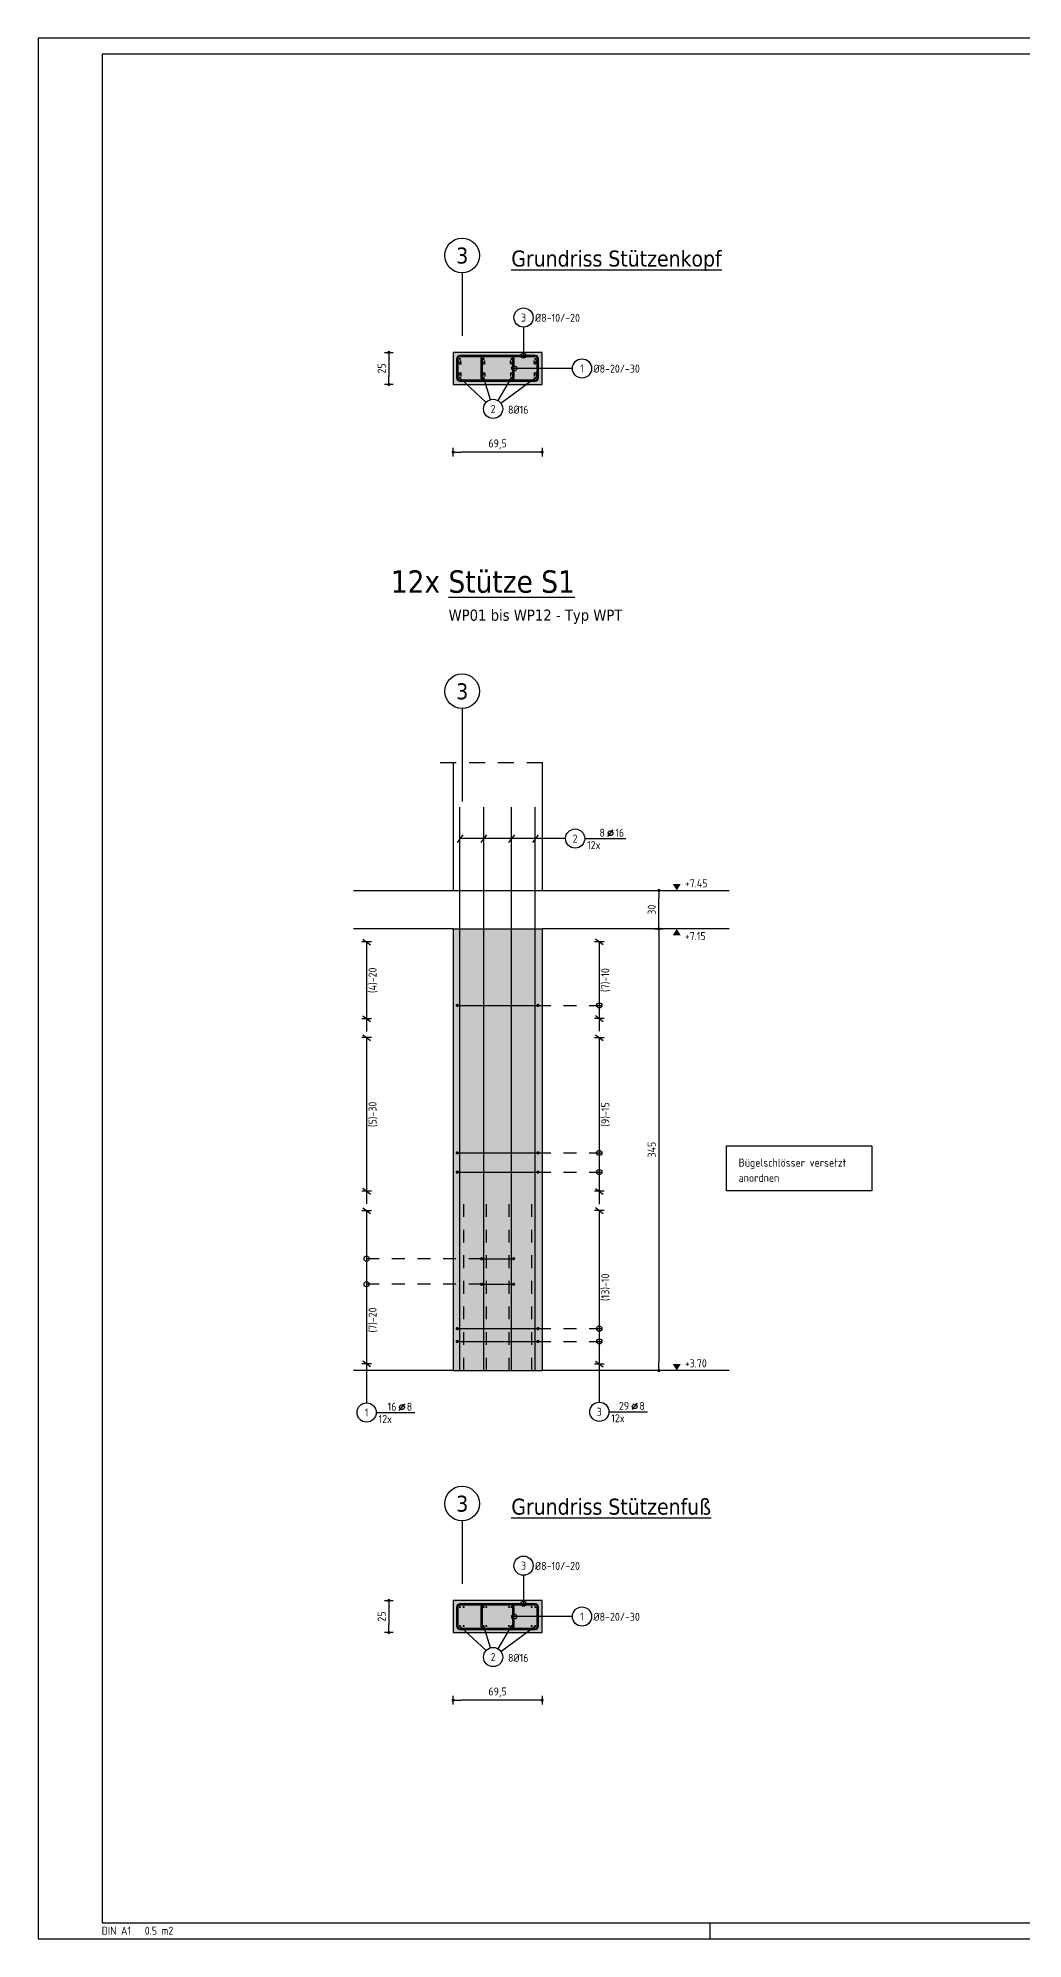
# Model space of a CAD drawing. Extents: x 0 to 37.3, y -21.5 to -6.6.
# Drawn here: x 0 to 7.69, y -21.46 to -6.61 of the extents above; entities that cross this region are included whole.
import ezdxf
from ezdxf.enums import TextEntityAlignment as Align

# ---------------------------------------------------------------- set-up
doc = ezdxf.new("R2010")
doc.units = 0
doc.header["$LTSCALE"] = 0.25
for name, pattern in [('AUSGEZOGEN', [1000.01, 1000, 0.01]), ('DASHED', [0.75, 0.5, -0.25]), ('HIDDEN', [0.375, 0.25, -0.125]), ('HIDDEN4', [0.12, 0.02, -0.1]), ('VERDECKT', [0.375, 0.25, -0.125])]:
    doc.linetypes.add(name, pattern=pattern)
for name, color, linetype in [('ACHSEN', 7, 'Continuous'), ('AFU', 7, 'Continuous'), ('BETON', 7, 'Continuous'), ('grau_hell', 7, 'Continuous'), ('grau_mittel', 7, 'Continuous'), ('HILFE', 7, 'Continuous'), ('koten', 7, 'Continuous'), ('MASSE', 7, 'Continuous'), ('RAHMEN', 7, 'Continuous'), ('RND', 7, 'Continuous'), ('SFP_Achsen', 7, 'Continuous'), ('TEXT', 7, 'Continuous')]:
    doc.layers.add(name, color=color, linetype=linetype)
doc.layers.add('NOPLOT', color=7, linetype='Continuous', plot=False)
doc.styles.add('helv', font='tahoma.ttf')
doc.styles.add('txt', font='isocp.shx')
doc.linetypes.add('AFU_50M', pattern='A,0.45,["/",Standard,S=0.2,R=0,X=-0.01,Y=-0.1],0.07,["/",Standard,S=0.2,R=0,X=-0.01,Y=-0.1],0.45', length=0.97)
doc.dimstyles.new('DOT_I', dxfattribs={"dimscale": 0.25, "dimtxt": 0.25, "dimasz": 0.25, "dimexe": 0.1, "dimexo": 0.3, "dimgap": 0.1, "dimtad": 1, "dimdec": 3, "dimzin": 3, "dimtxsty": 'txt', "dimblk": 'DOT', "dimblk1": 'DOT', "dimblk2": 'DOT', "dimsah": 1, "dimcen": 0.1, "dimse1": 1, "dimse2": 1, "dimazin": 0, "dimtfac": 1, "dimtdec": 4, "dimtix": 1, "dimtmove": 2, "dimatfit": 3, "dimfxl": 0, "dimtvp": 1, "dimtolj": 1, "dimtzin": 0, "dimarcsym": 0})

# ---------------------------------------------------------------- blocks, each defined once
blk = doc.blocks.new('DINA1')
at = {"layer": 'RAHMEN'}
for p, q in [((0, 59.4), (0, 0)), ((84.1, 59.4), (0, 59.4)), ((0, 0), (84.1, 0))]:
    blk.add_line(p, q, dxfattribs=at)
at = {"layer": 'RAHMEN', "color": 5}
for p, q in [((2, 58.9), (2, 0.5)), ((83.6, 58.9), (2, 58.9)), ((2, 0.5), (83.6, 0.5))]:
    blk.add_line(p, q, dxfattribs=at)
at = {"layer": 'RAHMEN', "color": 7}
blk.add_line((21, 0), (21, 0.5), dxfattribs=at)
at = {"layer": 'RAHMEN', "color": 7, "style": 'txt'}
blk.add_text('DIN A1   0.5 m2', height=0.25, dxfattribs=at).set_placement((1.989, 0.133))
blk = doc.blocks.new('OKRD_O')
at = {"layer": 'koten', "color": 7, "linetype": 'Continuous'}
blk.add_solid([(-0.125, 0.202), (0.125, 0.202), (0, 0)], dxfattribs=at)
at = {"layer": 'koten', "style": 'txt'}
blk.add_attdef('OKRD', (0.25, 0.1), '', height=0.25, dxfattribs=at)
blk = doc.blocks.new('okrd_u')
at = {"layer": 'koten', "color": 7, "linetype": 'Continuous'}
blk.add_solid([(-0.125, -0.202), (0.125, -0.202), (0, 0)], dxfattribs=at)
at = {"layer": 'koten', "style": 'txt'}
blk.add_attdef('OKRD', (0.25, -0.35), '', height=0.25, dxfattribs=at)
blk = doc.blocks.new('DOT')
at = {"layer": 'MASSE', "color": 7, "linetype": 'Continuous'}
for p, q in [((0, 0), (-1, 0)), ((0, 0.54), (0, -0.54))]:
    blk.add_line(p, q, dxfattribs=at)
at = {"layer": 'MASSE', "color": 7, "linetype": 'Continuous', "const_width": 0.2}
blk.add_lwpolyline([(-0.1, 0, 1), (0.1, 0, 1)], format="xyb", close=True, dxfattribs=at)
blk = doc.blocks.new('*D14')
at = {"layer": 'Defpoints', "color": 0, "linetype": 'AUSGEZOGEN', "transparency": 16777216}
for p in [(2.74, -18.817), (2.74, -19.067), (2.74, -19.067)]:
    blk.add_point(p, dxfattribs=at)
at = {"layer": 'MASSE', "color": 0, "linetype": 'AUSGEZOGEN', "lineweight": -2, "transparency": 16777216}
blk.add_line((2.74, -18.88), (2.74, -19.005), dxfattribs=at)
at = {"layer": 'MASSE', "color": 0, "linetype": 'AUSGEZOGEN', "lineweight": -2, "transparency": 16777216, "xscale": 0.0625, "yscale": 0.0625, "zscale": 0.0625}
for p, rotation in [((2.74, -18.817), 90), ((2.74, -19.067), 270)]:
    blk.add_blockref('DOT', p, dxfattribs=dict(at, rotation=rotation))
at = {"layer": 'MASSE', "color": 0, "linetype": 'AUSGEZOGEN', "transparency": 16777216, "insert": (2.684, -18.942), "char_height": 0.0625, "attachment_point": 5, "rotation": 90, "style": 'txt'}
blk.add_mtext('\\A1;25', dxfattribs=at)
blk = doc.blocks.new('*D15')
at = {"layer": 'Defpoints', "color": 0, "linetype": 'AUSGEZOGEN', "transparency": 16777216}
for p in [(3.242, -19.596), (3.242, -19.596), (3.937, -19.596)]:
    blk.add_point(p, dxfattribs=at)
at = {"layer": 'MASSE', "color": 0, "linetype": 'AUSGEZOGEN', "lineweight": -2, "transparency": 16777216}
blk.add_line((3.874, -19.596), (3.304, -19.596), dxfattribs=at)
at = {"layer": 'MASSE', "color": 0, "linetype": 'AUSGEZOGEN', "lineweight": -2, "transparency": 16777216, "xscale": 0.0625, "yscale": 0.0625, "zscale": 0.0625, "rotation": 180}
blk.add_blockref('DOT', (3.242, -19.596), dxfattribs=at)
at = {"layer": 'MASSE', "color": 0, "linetype": 'AUSGEZOGEN', "lineweight": -2, "transparency": 16777216, "xscale": 0.0625, "yscale": 0.0625, "zscale": 0.0625}
blk.add_blockref('DOT', (3.937, -19.596), dxfattribs=at)
at = {"layer": 'MASSE', "color": 0, "linetype": 'AUSGEZOGEN', "transparency": 16777216, "insert": (3.589, -19.535), "char_height": 0.0625, "attachment_point": 5, "style": 'txt'}
blk.add_mtext('\\A1;69,5', dxfattribs=at)
blk = doc.blocks.new('LEI_GRE')
at = {"layer": 'RND', "color": 7, "linetype": 'Continuous'}
for p, q in [((-0.09, -0.12), (0.09, 0.12)), ((0, 0.15), (0, -0.15))]:
    blk.add_line(p, q, dxfattribs=at)
blk = doc.blocks.new('RND_LEI')
at = {"layer": 'RND', "color": 7, "linetype": 'Continuous'}
blk.add_line((1.022, 0.066), (1.19, 0.27), dxfattribs=at)
for centre, radius in [((0, 0), 0.3), ((1.106, 0.168), 0.075)]:
    blk.add_circle(centre, radius, dxfattribs=at)
at = {"layer": 'RND', "color": 7, "linetype": 'Continuous', "style": 'txt'}
blk.add_attdef('POSL', text='', height=0.25, dxfattribs=at).set_placement((0, 0), align=Align.MIDDLE)
blk.add_attdef('ANZ', text='', height=0.25, dxfattribs=at).set_placement((0.931, 0.057), align=Align.RIGHT)
for tag, p in [('DUM', (1.253, 0.057)), ('ABSTD', (1.674, 0.057)), ('POSTXT', (0.374, -0.327))]:
    blk.add_attdef(tag, p, '', height=0.25, dxfattribs=at)
blk = doc.blocks.new('RND_HIN')
at = {"layer": 'RND', "color": 7, "linetype": 'Continuous'}
blk.add_circle((0, 0), 0.3, dxfattribs=at)
at = {"layer": 'RND', "color": 7, "linetype": 'Continuous', "style": 'txt'}
blk.add_attdef('POSI', text='', height=0.25, dxfattribs=at).set_placement((0, 0), align=Align.MIDDLE)
blk = doc.blocks.new('*D17')
at = {"layer": 'Defpoints', "color": 0, "linetype": 'AUSGEZOGEN', "transparency": 16777216}
for p in [(2.74, -9.067), (2.74, -9.317), (2.74, -9.317)]:
    blk.add_point(p, dxfattribs=at)
at = {"layer": 'MASSE', "color": 0, "linetype": 'AUSGEZOGEN', "lineweight": -2, "transparency": 16777216}
blk.add_line((2.74, -9.13), (2.74, -9.255), dxfattribs=at)
at = {"layer": 'MASSE', "color": 0, "linetype": 'AUSGEZOGEN', "lineweight": -2, "transparency": 16777216, "xscale": 0.0625, "yscale": 0.0625, "zscale": 0.0625}
for p, rotation in [((2.74, -9.067), 90), ((2.74, -9.317), 270)]:
    blk.add_blockref('DOT', p, dxfattribs=dict(at, rotation=rotation))
at = {"layer": 'MASSE', "color": 0, "linetype": 'AUSGEZOGEN', "transparency": 16777216, "insert": (2.684, -9.192), "char_height": 0.0625, "attachment_point": 5, "rotation": 90, "style": 'txt'}
blk.add_mtext('\\A1;25', dxfattribs=at)
blk = doc.blocks.new('*D18')
at = {"layer": 'Defpoints', "color": 0, "linetype": 'AUSGEZOGEN', "transparency": 16777216}
for p in [(3.242, -9.846), (3.242, -9.846), (3.937, -9.846)]:
    blk.add_point(p, dxfattribs=at)
at = {"layer": 'MASSE', "color": 0, "linetype": 'AUSGEZOGEN', "lineweight": -2, "transparency": 16777216}
blk.add_line((3.874, -9.846), (3.304, -9.846), dxfattribs=at)
at = {"layer": 'MASSE', "color": 0, "linetype": 'AUSGEZOGEN', "lineweight": -2, "transparency": 16777216, "xscale": 0.0625, "yscale": 0.0625, "zscale": 0.0625, "rotation": 180}
blk.add_blockref('DOT', (3.242, -9.846), dxfattribs=at)
at = {"layer": 'MASSE', "color": 0, "linetype": 'AUSGEZOGEN', "lineweight": -2, "transparency": 16777216, "xscale": 0.0625, "yscale": 0.0625, "zscale": 0.0625}
blk.add_blockref('DOT', (3.937, -9.846), dxfattribs=at)
at = {"layer": 'MASSE', "color": 0, "linetype": 'AUSGEZOGEN', "transparency": 16777216, "insert": (3.589, -9.785), "char_height": 0.0625, "attachment_point": 5, "style": 'txt'}
blk.add_mtext('\\A1;69,5', dxfattribs=at)
blk = doc.blocks.new('*D21')
at = {"layer": 'Defpoints', "color": 0, "linetype": 'AUSGEZOGEN', "transparency": 16777216}
for p in [(4.849, -13.57), (4.849, -17.02), (4.849, -17.02)]:
    blk.add_point(p, dxfattribs=at)
at = {"layer": 'MASSE', "color": 0, "linetype": 'AUSGEZOGEN', "lineweight": -2, "transparency": 16777216}
blk.add_line((4.849, -13.633), (4.849, -16.958), dxfattribs=at)
at = {"layer": 'MASSE', "color": 0, "linetype": 'AUSGEZOGEN', "lineweight": -2, "transparency": 16777216, "xscale": 0.0625, "yscale": 0.0625, "zscale": 0.0625}
for p, rotation in [((4.849, -13.57), 90), ((4.849, -17.02), 270)]:
    blk.add_blockref('DOT', p, dxfattribs=dict(at, rotation=rotation))
at = {"layer": 'MASSE', "color": 0, "linetype": 'AUSGEZOGEN', "transparency": 16777216, "insert": (4.793, -15.295), "char_height": 0.0625, "attachment_point": 5, "rotation": 90, "style": 'txt'}
blk.add_mtext('\\A1;345', dxfattribs=at)
blk = doc.blocks.new('*D22')
at = {"layer": 'Defpoints', "color": 0, "linetype": 'AUSGEZOGEN', "transparency": 16777216}
for p in [(4.849, -13.27), (4.849, -13.27), (4.849, -13.57)]:
    blk.add_point(p, dxfattribs=at)
at = {"layer": 'MASSE', "color": 0, "linetype": 'AUSGEZOGEN', "lineweight": -2, "transparency": 16777216}
blk.add_line((4.849, -13.508), (4.849, -13.333), dxfattribs=at)
at = {"layer": 'MASSE', "color": 0, "linetype": 'AUSGEZOGEN', "lineweight": -2, "transparency": 16777216, "xscale": 0.0625, "yscale": 0.0625, "zscale": 0.0625}
for p, rotation in [((4.849, -13.27), 90), ((4.849, -13.57), 270)]:
    blk.add_blockref('DOT', p, dxfattribs=dict(at, rotation=rotation))
at = {"layer": 'MASSE', "color": 0, "linetype": 'AUSGEZOGEN', "transparency": 16777216, "insert": (4.793, -13.42), "char_height": 0.0625, "attachment_point": 5, "rotation": 90, "style": 'txt'}
blk.add_mtext('\\A1;30', dxfattribs=at)

msp = doc.modelspace()

# ---------------------------------------------------------------- hatches: boundary and pattern name
at = {"layer": 'grau_hell'}
msp.add_hatch(color=9, dxfattribs=at).paths.add_polyline_path([(3.9369, -13.5703), (3.2419, -13.5703), (3.2419, -17.0203), (3.9369, -17.0203)])
at = {"layer": 'grau_mittel'}
for points in [[(3.2419, -9.0671), (3.2419, -9.3171), (3.9369, -9.3171), (3.9369, -9.0671)], [(3.2419, -18.8174), (3.2419, -19.0674), (3.9369, -19.0674), (3.9369, -18.8174)]]:
    msp.add_hatch(color=61, dxfattribs=at).paths.add_polyline_path(points)

# ---------------------------------------------------------------- linework, layer by layer
at = {"layer": 'ACHSEN', "color": 140, "linetype": 'AUSGEZOGEN'}
for p, q in [((3.3119, -8.4449), (3.3119, -8.9372)), ((3.3119, -11.8492), (3.3119, -12.5763)), ((3.3119, -18.1951), (3.3119, -18.6874))]:
    msp.add_line(p, q, dxfattribs=at)
at = {"layer": 'AFU', "color": 8, "linetype": 'AFU_50M'}
for p, q in [((3.2419, -13.2703), (3.9369, -13.2703)), ((3.2419, -13.5703), (3.9369, -13.5703)), ((3.2419, -17.0203), (3.9369, -17.0203))]:
    msp.add_line(p, q, dxfattribs=at)
at = {"layer": 'BETON', "color": 6, "linetype": 'AUSGEZOGEN'}
for p, q in [((3.2419, -12.2703), (3.2419, -13.2703)), ((3.9369, -12.2703), (3.9369, -13.2703)), ((2.4633, -13.2703), (3.2419, -13.2703)), ((3.9369, -13.2703), (5.3979, -13.2703)), ((3.2419, -13.5703), (2.4633, -13.5703)), ((3.2419, -13.5703), (3.2419, -17.0203)), ((3.9369, -13.5703), (3.9369, -17.0203)), ((5.3979, -13.5703), (3.9369, -13.5703)), ((3.2419, -17.0203), (2.4633, -17.0203)), ((5.3979, -17.0203), (3.9369, -17.0203))]:
    msp.add_line(p, q, dxfattribs=at)
for points in [[(3.2419, -9.3171), (3.9369, -9.3171), (3.9369, -9.0671), (3.2419, -9.0671)], [(3.2419, -19.0674), (3.9369, -19.0674), (3.9369, -18.8174), (3.2419, -18.8174)]]:
    msp.add_lwpolyline(points, close=True, dxfattribs=at)
at = {"layer": 'HILFE', "color": 102, "linetype": 'DASHED'}
msp.add_line((3.1419, -12.2703), (4.0369, -12.2703), dxfattribs=at)
at = {"layer": 'HILFE', "color": 102, "linetype": 'AUSGEZOGEN'}
msp.add_lwpolyline([(5.376, -15.2654), (6.5131, -15.2654), (6.5131, -15.6164), (5.376, -15.6164)], close=True, dxfattribs=at)
at = {"layer": 'NOPLOT', "color": 191, "linetype": 'Continuous'}
for points in [[(3.2954, -9.2821), (3.8834, -9.2821, 0.4142136), (3.8994, -9.2661), (3.8994, -9.1181, 0.4142136), (3.8834, -9.1021), (3.2954, -9.1021, 0.4142136), (3.2794, -9.1181), (3.2794, -9.2661, 0.4142136)], [(3.4854, -9.2821), (3.6934, -9.2821, 0.4142136), (3.7094, -9.2661), (3.7094, -9.1181, 0.4142136), (3.6934, -9.1021), (3.4854, -9.1021, 0.4142136), (3.4694, -9.1181), (3.4694, -9.2661, 0.4142136)], [(3.2954, -19.0324), (3.8834, -19.0324, 0.4142136), (3.8994, -19.0164), (3.8994, -18.8684, 0.4142136), (3.8834, -18.8524), (3.2954, -18.8524, 0.4142136), (3.2794, -18.8684), (3.2794, -19.0164, 0.4142136)], [(3.4854, -19.0324), (3.6934, -19.0324, 0.4142136), (3.7094, -19.0164), (3.7094, -18.8684, 0.4142136), (3.6934, -18.8524), (3.4854, -18.8524, 0.4142136), (3.4694, -18.8684), (3.4694, -19.0164, 0.4142136)]]:
    msp.add_lwpolyline(points, format="xyb", close=True, dxfattribs=at)
at = {"layer": 'NOPLOT', "color": 191, "linetype": 'Continuous', "const_width": 0.008}
for points in [[(3.3196, -18.8684, 1), (3.3276, -18.8684, 1)], [(3.4968, -18.8684, 1), (3.5048, -18.8684, 1)], [(3.6741, -18.8684, 1), (3.6821, -18.8684, 1)], [(3.8513, -18.8684, 1), (3.8593, -18.8684, 1)], [(3.3196, -19.0164, -1), (3.3276, -19.0164, -1)], [(3.4968, -19.0164, -1), (3.5048, -19.0164, -1)], [(3.6741, -19.0164, -1), (3.6821, -19.0164, -1)], [(3.8513, -19.0164, -1), (3.8593, -19.0164, -1)]]:
    msp.add_lwpolyline(points, format="xyb", close=True, dxfattribs=at)
at = {"layer": 'RND', "color": 102, "linetype": 'AUSGEZOGEN'}
for p, q in [((3.7924, -8.87), (3.7924, -9.0921)), ((4.1737, -9.1923), (3.7194, -9.1923)), ((3.4996, -9.4572), (3.2954, -9.2661)), ((3.5327, -9.4366), (3.4812, -9.2661)), ((3.5926, -9.4438), (3.6977, -9.2661)), ((3.6148, -9.4639), (3.8834, -9.2661)), ((4.1201, -12.8649), (3.2954, -12.8649)), ((3.7924, -18.6202), (3.7924, -18.8424)), ((4.1737, -18.9425), (3.7194, -18.9425)), ((3.4996, -19.2074), (3.2954, -19.0164)), ((3.5327, -19.1868), (3.4812, -19.0164)), ((3.5926, -19.1941), (3.6977, -19.0164)), ((3.6148, -19.2141), (3.8834, -19.0164))]:
    msp.add_line(p, q, dxfattribs=at)
at = {"layer": 'RND', "color": 7, "linetype": 'HIDDEN4'}
for p, q in [((3.2874, -9.1521), (3.2874, -9.1293)), ((3.3034, -9.1521), (3.3034, -9.1293)), ((3.4732, -9.1521), (3.4732, -9.1293)), ((3.4892, -9.1521), (3.4892, -9.1293)), ((3.6897, -9.1521), (3.6897, -9.1293)), ((3.7057, -9.1521), (3.7057, -9.1293)), ((3.8754, -9.1521), (3.8754, -9.1293)), ((3.8914, -9.1521), (3.8914, -9.1293)), ((3.2874, -9.2321), (3.2874, -9.255)), ((3.3034, -9.2321), (3.3034, -9.255)), ((3.4732, -9.2321), (3.4732, -9.255)), ((3.4892, -9.2321), (3.4892, -9.255)), ((3.6897, -9.2321), (3.6897, -9.255)), ((3.7057, -9.2321), (3.7057, -9.255)), ((3.8754, -9.2321), (3.8754, -9.255)), ((3.8914, -9.2321), (3.8914, -9.255))]:
    msp.add_line(p, q, dxfattribs=at)
at = {"layer": 'RND', "color": 7, "linetype": 'AUSGEZOGEN'}
for p, q in [((4.2701, -12.8649), (4.5901, -12.8649)), ((2.5664, -13.6721), (2.5664, -14.2721)), ((4.3838, -13.6703), (4.3838, -14.2703)), ((2.5664, -14.4195), (2.5664, -15.6194)), ((4.3838, -14.4203), (4.3838, -15.6203)), ((2.5664, -15.772), (2.5664, -16.9668)), ((4.3838, -15.7703), (4.3838, -16.9703)), ((2.5664, -16.9668), (2.5664, -17.2733)), ((4.3838, -16.9703), (4.3838, -17.2674)), ((2.6414, -17.3483), (2.9439, -17.3483)), ((4.4588, -17.3424), (4.7613, -17.3424))]:
    msp.add_line(p, q, dxfattribs=at)
at = {"layer": 'RND', "color": 102, "linetype": 'VERDECKT'}
for p, q in [((3.9044, -14.1681), (4.4088, -14.1681)), ((3.9044, -15.3203), (4.4088, -15.3203)), ((3.9044, -15.4703), (4.4088, -15.4703)), ((3.4644, -16.1466), (2.5414, -16.1466)), ((3.4644, -16.3466), (2.5414, -16.3466)), ((3.9044, -16.6932), (4.4088, -16.6932)), ((3.9044, -16.7932), (4.4088, -16.7932))]:
    msp.add_line(p, q, dxfattribs=at)
at = {"layer": 'RND', "color": 7, "linetype": 'VERDECKT'}
for p, q in [((2.5664, -14.2721), (2.5664, -14.4195)), ((4.3838, -14.2703), (4.3838, -14.4203)), ((2.5664, -15.6194), (2.5664, -15.772)), ((4.3838, -15.6203), (4.3838, -15.7703))]:
    msp.add_line(p, q, dxfattribs=at)
at = {"layer": 'RND', "color": 1, "linetype": 'AUSGEZOGEN'}
for points in [[(3.2954, -9.2921), (3.8834, -9.2921, 0.4142136), (3.9094, -9.2661), (3.9094, -9.1181, 0.4142136), (3.8834, -9.0921), (3.2954, -9.0921, 0.4142136), (3.2694, -9.1181), (3.2694, -9.2661, 0.4142136)], [(3.4854, -9.2921), (3.6934, -9.2921, 0.4142136), (3.7194, -9.2661), (3.7194, -9.1181, 0.4142136), (3.6934, -9.0921), (3.4854, -9.0921, 0.4142136), (3.4594, -9.1181), (3.4594, -9.2661, 0.4142136)], [(3.2954, -19.0424), (3.8834, -19.0424, 0.4142136), (3.9094, -19.0164), (3.9094, -18.8684, 0.4142136), (3.8834, -18.8424), (3.2954, -18.8424, 0.4142136), (3.2694, -18.8684), (3.2694, -19.0164, 0.4142136)], [(3.4854, -19.0424), (3.6934, -19.0424, 0.4142136), (3.7194, -19.0164), (3.7194, -18.8684, 0.4142136), (3.6934, -18.8424), (3.4854, -18.8424, 0.4142136), (3.4594, -18.8684), (3.4594, -19.0164, 0.4142136)]]:
    msp.add_lwpolyline(points, format="xyb", close=True, dxfattribs=at)
at = {"layer": 'RND', "color": 7, "linetype": 'AUSGEZOGEN'}
for points, const_width in [([(3.2914, -9.1181, 1), (3.2994, -9.1181, 1)], 0.008), ([(3.4772, -9.1181, 1), (3.4852, -9.1181, 1)], 0.008), ([(3.7017, -9.1181, -1), (3.6937, -9.1181, -1)], 0.008), ([(3.8794, -9.1181, 1), (3.8874, -9.1181, 1)], 0.008), ([(3.2914, -9.2661, 1), (3.2994, -9.2661, 1)], 0.008), ([(3.4772, -9.2661, 1), (3.4852, -9.2661, 1)], 0.008), ([(3.7017, -9.2661, -1), (3.6937, -9.2661, -1)], 0.008), ([(3.8794, -9.2661, 1), (3.8874, -9.2661, 1)], 0.008), ([(3.2682, -14.1681, 1), (3.2807, -14.1681, 1)], 0.0125), ([(3.8982, -14.1681, 1), (3.9107, -14.1681, 1)], 0.0125), ([(3.2682, -15.3203, 1), (3.2807, -15.3203, 1)], 0.0125), ([(3.8982, -15.3203, 1), (3.9107, -15.3203, 1)], 0.0125), ([(3.2682, -15.4703, 1), (3.2807, -15.4703, 1)], 0.0125), ([(3.8982, -15.4703, 1), (3.9107, -15.4703, 1)], 0.0125), ([(3.4582, -16.1466, 1), (3.4707, -16.1466, 1)], 0.0125), ([(3.7082, -16.1466, 1), (3.7207, -16.1466, 1)], 0.0125), ([(3.4582, -16.3466, 1), (3.4707, -16.3466, 1)], 0.0125), ([(3.7082, -16.3466, 1), (3.7207, -16.3466, 1)], 0.0125), ([(3.2682, -16.6932, 1), (3.2807, -16.6932, 1)], 0.0125), ([(3.8982, -16.6932, 1), (3.9107, -16.6932, 1)], 0.0125), ([(3.2682, -16.7932, 1), (3.2807, -16.7932, 1)], 0.0125), ([(3.8982, -16.7932, 1), (3.9107, -16.7932, 1)], 0.0125), ([(3.2914, -18.8684, 1), (3.2994, -18.8684, 1)], 0.008), ([(3.4772, -18.8684, 1), (3.4852, -18.8684, 1)], 0.008), ([(3.7017, -18.8684, -1), (3.6937, -18.8684, -1)], 0.008), ([(3.8794, -18.8684, 1), (3.8874, -18.8684, 1)], 0.008), ([(3.2914, -19.0164, 1), (3.2994, -19.0164, 1)], 0.008), ([(3.4772, -19.0164, 1), (3.4852, -19.0164, 1)], 0.008), ([(3.7017, -19.0164, -1), (3.6937, -19.0164, -1)], 0.008), ([(3.8794, -19.0164, 1), (3.8874, -19.0164, 1)], 0.008)]:
    msp.add_lwpolyline(points, format="xyb", close=True, dxfattribs=dict(at, const_width=const_width))
at = {"layer": 'RND', "color": 1, "linetype": 'AUSGEZOGEN'}
for points in [[(3.2954, -17.0203), (3.2954, -12.6203)], [(3.4812, -17.0203), (3.4812, -12.6203)], [(3.6977, -17.0203), (3.6977, -12.6203)], [(3.8834, -17.0203), (3.8834, -12.6203)], [(3.2744, -14.1681), (3.9044, -14.1681)], [(3.2744, -15.3203), (3.9044, -15.3203)], [(3.2744, -15.4703), (3.9044, -15.4703)], [(3.4644, -16.1466), (3.7144, -16.1466)], [(3.4644, -16.3466), (3.7144, -16.3466)], [(3.2744, -16.6932), (3.9044, -16.6932)], [(3.2744, -16.7932), (3.9044, -16.7932)]]:
    msp.add_lwpolyline(points, dxfattribs=at)
at = {"layer": 'RND', "color": 1, "linetype": 'HIDDEN'}
for points in [[(3.3236, -15.7203), (3.3236, -17.0203)], [(3.5008, -15.7203), (3.5008, -17.0203)], [(3.6781, -15.7203), (3.6781, -17.0203)], [(3.8553, -15.7203), (3.8553, -17.0203)]]:
    msp.add_lwpolyline(points, dxfattribs=at)
at = {"layer": 'RND', "color": 7, "linetype": 'AUSGEZOGEN'}
for centre, radius in [((3.2954, -9.1521), 0.008), ((3.4812, -9.1521), 0.008), ((3.6977, -9.1521), 0.008), ((3.7194, -9.1923), 0.02), ((3.7924, -9.0921), 0.02), ((3.8834, -9.1521), 0.008), ((3.2954, -9.2321), 0.008), ((3.4812, -9.2321), 0.008), ((3.6977, -9.2321), 0.008), ((3.8834, -9.2321), 0.008), ((4.3838, -14.1681), 0.02), ((4.3838, -15.3203), 0.02), ((4.3838, -15.4703), 0.02), ((2.5664, -16.1466), 0.02), ((2.5664, -16.3466), 0.02), ((4.3838, -16.6932), 0.02), ((4.3838, -16.7932), 0.02), ((3.7924, -18.8424), 0.02), ((3.7194, -18.9425), 0.02)]:
    msp.add_circle(centre, radius, dxfattribs=at)
at = {"layer": 'SFP_Achsen', "color": 7, "linetype": 'AUSGEZOGEN'}
for centre in [(3.3119, -8.3097), (3.3119, -11.714), (3.3119, -18.0599)]:
    msp.add_circle(centre, 0.1352, dxfattribs=at)

# ---------------------------------------------------------------- block references
at = {"layer": 'koten', "color": 7, "linetype": 'AUSGEZOGEN', "xscale": 0.25, "yscale": 0.25, "zscale": 0.25}
for name, p, values in [('OKRD_O', (4.9888, -13.2703), {'OKRD': '+7.45'}), ('okrd_u', (4.9888, -13.5703), {'OKRD': '+7.15'}), ('OKRD_O', (4.9888, -17.0203), {'OKRD': '+3.70'})]:
    msp.add_blockref(name, p, dxfattribs=at).add_auto_attribs(values)
at = {"layer": 'RAHMEN', "color": 7, "linetype": 'AUSGEZOGEN', "xscale": 0.25, "yscale": 0.25, "zscale": 0.25}
msp.add_blockref('DINA1', (0, -21.461), dxfattribs=at)
at = {"layer": 'RND', "color": 7, "linetype": 'AUSGEZOGEN', "xscale": 0.25, "yscale": 0.25, "zscale": 0.25}
for name, p, values in [('RND_HIN', (3.7924, -8.795), {'POSI': '3'}), ('RND_HIN', (4.2487, -9.1923), {'POSI': '1'}), ('RND_HIN', (3.5544, -9.5084), {'POSI': '2'}), ('RND_LEI', (4.1951, -12.8649), {'POSL': '2', 'DUM': '16', 'ANZ': '8', 'POSTXT': '12x'}), ('RND_LEI', (2.5664, -17.3483), {'POSL': '1', 'DUM': '8', 'ANZ': '16', 'POSTXT': '12x'}), ('RND_LEI', (4.3838, -17.3424), {'POSL': '3', 'DUM': '8', 'ANZ': '29', 'POSTXT': '12x'}), ('RND_HIN', (3.7924, -18.5452), {'POSI': '3'}), ('RND_HIN', (4.2487, -18.9425), {'POSI': '1'}), ('RND_HIN', (3.5544, -19.2586), {'POSI': '2'})]:
    msp.add_blockref(name, p, dxfattribs=at).add_auto_attribs(values)
at = {"layer": 'RND', "color": 102, "linetype": 'AUSGEZOGEN', "xscale": 0.25, "yscale": 0.25, "zscale": 0.25, "rotation": 180.0000000000094}
for p in [(3.2954, -12.8649), (3.4812, -12.8649), (3.6977, -12.8649), (3.8834, -12.8649)]:
    msp.add_blockref('LEI_GRE', p, dxfattribs=at)
at = {"layer": 'RND', "color": 7, "linetype": 'AUSGEZOGEN', "xscale": 0.25, "yscale": 0.25, "zscale": 0.25}
for p, rotation in [((2.5664, -13.6721), 270), ((4.3838, -13.6703), 269.9999999999997), ((2.5664, -14.2721), 270), ((4.3838, -14.2703), 269.9999999999997), ((2.5664, -14.4195), 270), ((4.3838, -14.4203), 269.9999999999998), ((2.5664, -15.6194), 270), ((4.3838, -15.6203), 269.9999999999998), ((2.5664, -15.772), 270), ((4.3838, -15.7703), 270), ((2.5664, -16.9668), 270), ((4.3838, -16.9703), 270)]:
    msp.add_blockref('LEI_GRE', p, dxfattribs=dict(at, rotation=rotation))

# ---------------------------------------------------------------- texts
at = {"layer": 'RND', "color": 7, "linetype": 'AUSGEZOGEN', "style": 'txt'}
for s, p in [('(4)-20', (2.6126, -13.9721)), ('(7)-10', (4.4301, -13.9703)), ('(5)-30', (2.6126, -15.0195)), ('(9)-15', (4.4301, -15.0203)), ('(13)-10', (4.4301, -16.3703)), ('(7)-20', (2.6126, -16.6256))]:
    msp.add_text(s, height=0.0625, rotation=90, dxfattribs=at).set_placement(p, align=Align.MIDDLE)
at = {"layer": 'SFP_Achsen', "color": 6, "linetype": 'AUSGEZOGEN', "style": 'helv'}
for p in [(3.2666, -8.3728), (3.2666, -11.7771), (3.2666, -18.123)]:
    msp.add_text('3', height=0.125, dxfattribs=at).set_placement(p)
at = {"layer": 'TEXT', "color": 6, "linetype": 'AUSGEZOGEN', "style": 'helv'}
for s, p in [('%%UGrundriss Stützenkopf', (3.6966, -8.396)), ('%%uGrundriss Stützenfuß', (3.6966, -18.1462))]:
    msp.add_text(s, height=0.125, dxfattribs=at).set_placement(p)
at = {"layer": 'TEXT', "color": 7, "linetype": 'AUSGEZOGEN', "style": 'txt'}
for s, p in [('%%C8-10/-20', (3.8816, -8.8279)), ('%%C8-20/-30', (4.3378, -9.2252)), ('8%%C16', (3.6708, -9.5459)), ('Bügelschlösser versetzt', (5.4721, -15.4277)), ('anordnen', (5.4721, -15.5465)), ('%%C8-10/-20', (3.8816, -18.5781)), ('%%C8-20/-30', (4.3378, -18.9754)), ('8%%C16', (3.6708, -19.2961))]:
    msp.add_text(s, height=0.0625, dxfattribs=at).set_placement(p)
at = {"layer": 'TEXT', "color": 5, "linetype": 'AUSGEZOGEN', "style": 'helv'}
msp.add_text('12x %%UStütze S1', height=0.175, dxfattribs=at).set_placement((2.7552, -10.9445))
at = {"layer": 'TEXT', "color": 1, "linetype": 'AUSGEZOGEN', "style": 'helv'}
msp.add_text('WP01 bis WP12 - Typ WPT', height=0.0875, dxfattribs=at).set_placement((3.2067, -11.1632))

# ---------------------------------------------------------------- dimensions: what is measured, and where the dimension line sits
at = {"layer": 'MASSE', "color": 7, "linetype": 'AUSGEZOGEN'}
for base, p1, p2, picture, middle in [((2.7398, -9.3171), (2.7398, -9.0671), (2.7398, -9.3171), '*D17', (2.6835, -9.1921)), ((4.8493, -13.2703), (4.8493, -13.5703), (4.8493, -13.2703), '*D22', (4.7931, -13.4203)), ((4.8493, -17.0203), (4.8493, -13.5703), (4.8493, -17.0203), '*D21', (4.7931, -15.2953)), ((2.7398, -19.0674), (2.7398, -18.8174), (2.7398, -19.0674), '*D14', (2.6835, -18.9424))]:
    dim = msp.add_linear_dim(base=base, p1=p1, p2=p2, angle=90, dimstyle='DOT_I', override={"dimdec": 0, "dimlfac": 100}, dxfattribs=at)
    dim.commit()
    dim.dimension.update_dxf_attribs({"geometry": picture, "text_midpoint": middle})
for base, p1, p2, picture, middle in [((3.2419, -9.8456), (3.9369, -9.8456), (3.2419, -9.8456), '*D18', (3.5894, -9.7846)), ((3.2419, -19.5958), (3.9369, -19.5958), (3.2419, -19.5958), '*D15', (3.5894, -19.5348))]:
    dim = msp.add_linear_dim(base=base, p1=p1, p2=p2, dimstyle='DOT_I', override={"dimdec": 1, "dimlfac": 100}, dxfattribs=at)
    dim.commit()
    dim.dimension.update_dxf_attribs({"geometry": picture, "text_midpoint": middle})

doc.saveas('drawing.dxf')
